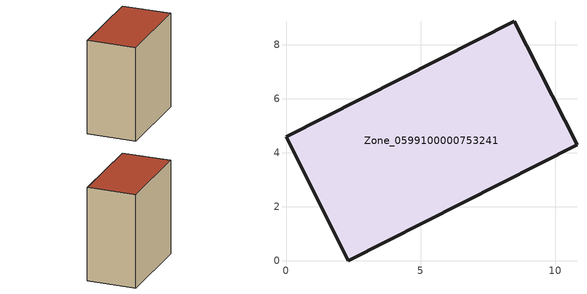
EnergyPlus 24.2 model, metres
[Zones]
Zone_0599100000753241
 floor ground (C_G): 10.8,4.29 2.32,0 0,4.58 8.48,8.87 z3.01
 wall outside (C_F): 2.32,0 10.8,4.29 8.48,8.87 0,4.58 2.32,0 z3.01:12.92
 roof outside (C_R): 8.48,8.87 0,4.58 2.32,0 10.8,4.29 z12.92
[BUILDING]
Pand.0599100000753241: North Axis=0; Terrain=City; Loads Convergence Tolerance Value=0.04; Temperature Convergence Tolerance Value=0.4; Solar Distribution=FullExterior; Maximum Number of Warmup Days=25; Minimum Number of Warmup Days=1
[Site:Location]
Rotterdam.The.Hague.AP_ZH_NLD Design_Conditions: Latitude=51.96; Longitude=4.45; Time Zone=1; Elevation=-4.5
[SITE:GROUNDTEMPERATURE:BUILDINGSURFACE]
18, 18, 18, 18, 18, 18, 18, 18, 18, 18, 18, 18
[MATERIAL] Thermal Absorptance=0.9; Solar Absorptance=0.7; Visible Absorptance=0.7
Name | Roughness | Thickness | Conductivity | Density | Specific Heat
G.TI.2006-2014 | MediumSmooth | 0.15 | 0.06 | 540 | 1210
F.TI.2006-2014 | Rough | 0.3 | 0.12 | 1920 | 840
R.TI.2006-2014 | MediumRough | 0.2 | 0.08 | 1500 | 1000
[CONSTRUCTION]
C_G: G.TI.2006-2014
C_F: F.TI.2006-2014
C_R: R.TI.2006-2014
[ZONE]
Zone_0599100000753241: Type=1; Multiplier=1; Ceiling Height=Autocalculate; Volume=Autocalculate; Floor Area=autocalculate; Part of Total Floor Area=Yes
[ZONEINFILTRATION:DESIGNFLOWRATE]
Infil_Zone_0599100000753241: Zone or ZoneList or Space or SpaceList=Zone_0599100000753241; Schedule=AlwaysOn; Design Flow Rate Calculation Method=Flow/Area; Flow Rate per Floor Area=0.0015; Constant Term Coefficient=1; Temperature Term Coefficient=0; Velocity Term Coefficient=0; Velocity Squared Term Coefficient=0
[HVACTEMPLATE:ZONE:IDEALLOADSAIRSYSTEM]
Zone_0599100000753241: Maximum Heating Supply Air Temperature=50; Minimum Cooling Supply Air Temperature=13; Maximum Heating Supply Air Humidity Ratio=0.0156; Minimum Cooling Supply Air Humidity Ratio=0.0077; Heating Limit=NoLimit; Cooling Limit=NoLimit; Dehumidification Control Type=ConstantSensibleHeatRatio; Cooling Sensible Heat Ratio=0.7; Dehumidification Setpoint=60; Humidification Control Type=None; Humidification Setpoint=30; Outdoor Air Method=None; Outdoor Air Flow Rate per Person=0.00944; Outdoor Air Flow Rate per Zone Floor Area=0; Outdoor Air Flow Rate per Zone=0; Demand Controlled Ventilation Type=None; Outdoor Air Economizer Type=NoEconomizer; Heat Recovery Type=None; Sensible Heat Recovery Effectiveness=0.7; Latent Heat Recovery Effectiveness=0.65
[ZONECONTROL:THERMOSTAT]
ThermostatControl_Zone_0599100000753241: Zone or ZoneList=Zone_0599100000753241; Control Type Schedule=DualSetpointControlType; Control 1=Thermostat_Zone_0599100000753241; Temperature Difference Between Cutout And Setpoint=0
[THERMOSTATSETPOINT:DUALSETPOINT]
Thermostat_Zone_0599100000753241: Heating Setpoint Temperature Schedule=HeatingSetpoint_Zone_0599100000753241; Cooling Setpoint Temperature Schedule=CoolingSetpoint_Zone_0599100000753241
[SCHEDULE:COMPACT]
HeatingSetpoint_Zone_0599100000753241: Through: 12/31, For: AllDays, Until: 24:00, 21
CoolingSetpoint_Zone_0599100000753241: Through: 12/31, For: AllDays, Until: 24:00, 24
DualSetpointControlType: Through: 12/31, For: AllDays, Until: 24:00, 4
AlwaysOn: Through: 12/31, For: AllDays, Until: 24:00, 1
